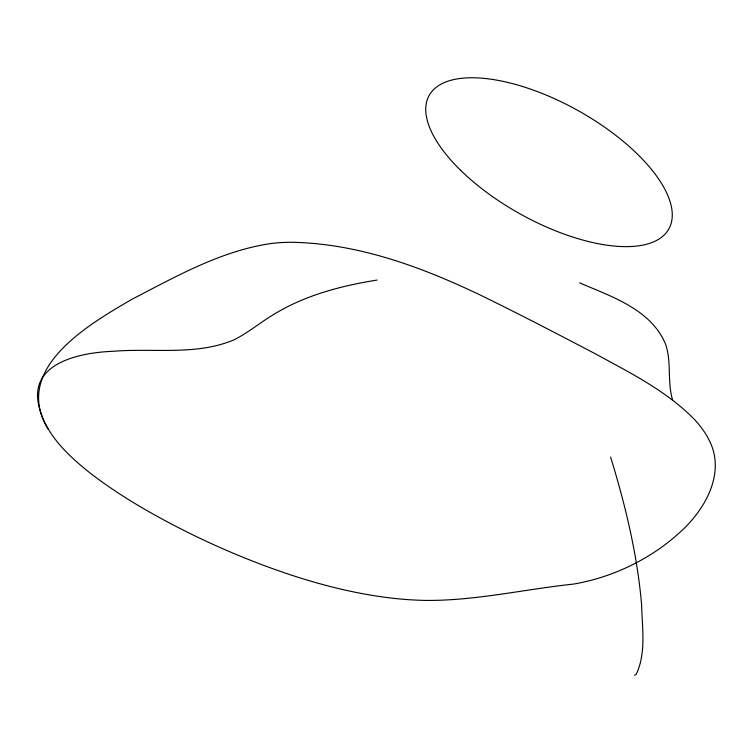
<?xml version="1.0" encoding="UTF-8"?>
<svg xmlns="http://www.w3.org/2000/svg" width="753" height="753" viewBox="0 0 753 753"><rect width="100%" height="100%" fill="white"/><g stroke="black" fill="none" stroke-linecap="round" stroke-linejoin="round"><path stroke-width="1.13" d="M634.581 675.206L636.247 674.321C646.441 652.766 642.064 627.24 641.575 604.17C637.16 554.104 625.395 504.971 610.57 457.052M377.037 280.069C342.408 285.603 307.666 294.545 277.179 312.382C262.411 320.75 249.441 331.998 234.296 339.716C196.166 355.905 153.565 347.942 113.383 351.284C82.614 352.348 29.461 361.845 38.544 404.502C44.653 433.502 67.356 454.84 89.579 472.62C119.746 495.992 153.066 514.939 187.102 532.042A453.033 245.026 25.9 0 0 236.066 554.424C285.274 574.84 336.572 591.312 389.602 597.873A304.504 176.626 26.5 0 0 426.01 600.423C475.698 600.79 524.408 589.241 573.635 584.083A343.622 189.022 27.7 0 0 595.934 578.963C616.528 573.061 636.191 564.006 654.15 552.325A544.024 285.105 24.2 0 0 677.728 534.244C703.876 511.936 726.918 473.628 708.827 439.554A72.73 37.65 33.3 0 0 694.275 419.27C666.094 390.553 629.442 372.481 594.55 353.383C557.342 333.937 520.125 314.481 482.391 296.08C422.734 267.353 358.522 243.417 291.571 242.278A196.702 111.077 27.7 0 0 271.654 243.426C221.589 250.561 176.616 276.182 132.34 299.073C88.976 324.27 11.248 368.904 48.333 429.455M579.612 282.883C611.398 296.522 651.279 309.492 665.596 344.281C671.808 362.353 667.036 382.006 672.683 400.191M460.629 170.319A137.168 59.233 29.1 0 0 667.676 230.832A137.168 59.233 29.1 0 0 518.789 85.362A137.168 59.233 29.1 0 0 460.629 170.319"/></g></svg>
